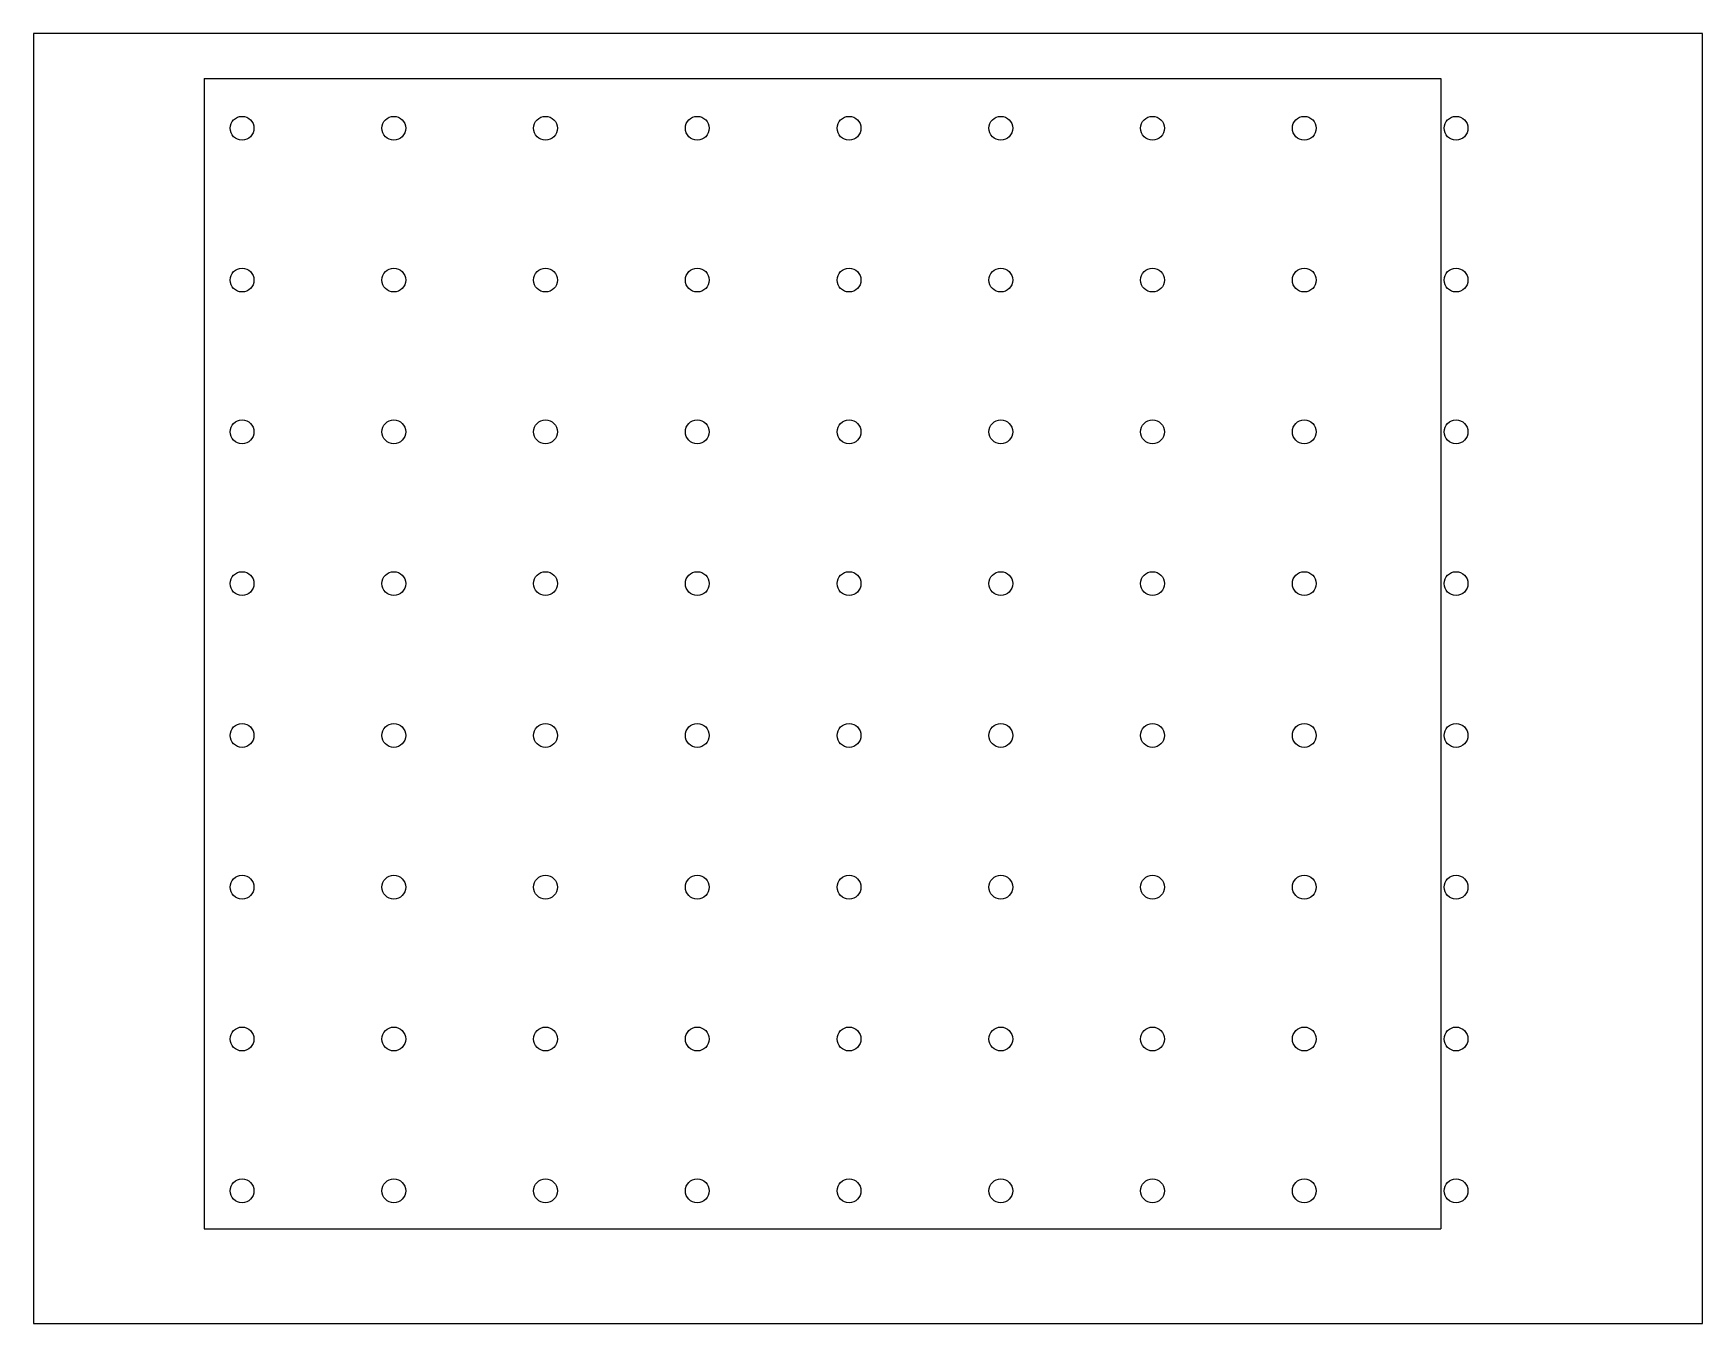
# Model space of a CAD drawing. Header units: inches. Extents: x 0 to 22, y 0 to 17.
import ezdxf

# ---------------------------------------------------------------- set-up
doc = ezdxf.new("R2010")
doc.units = ezdxf.units.IN
doc.header["$MEASUREMENT"] = 0

msp = doc.modelspace()

# ---------------------------------------------------------------- linework, layer by layer
at = {"color": 7, "linetype": 'Continuous', "lineweight": 25}
for p, q in [((22, 17), (0, 17)), ((0, 17), (0, 0)), ((22, 0), (22, 17)), ((0, 0), (22, 0))]:
    msp.add_line(p, q, dxfattribs=at)
at = {"color": 7, "linetype": 'Continuous'}
for p, q in [((2.25, 16.407), (18.549, 16.407)), ((2.25, 16.407), (2.25, 1.25)), ((18.549, 16.407), (18.549, 1.25)), ((2.25, 1.25), (18.549, 1.25))]:
    msp.add_line(p, q, dxfattribs=at)
at = {"color": 7, "linetype": 'Continuous', "lineweight": 25}
for centre in [(2.75, 15.75), (4.75, 15.75), (6.75, 15.75), (8.75, 15.75), (10.75, 15.75), (12.75, 15.75), (14.75, 15.75), (16.75, 15.75), (18.75, 15.75), (2.75, 13.75), (4.75, 13.75), (6.75, 13.75), (8.75, 13.75), (10.75, 13.75), (12.75, 13.75), (14.75, 13.75), (16.75, 13.75), (18.75, 13.75), (2.75, 11.75), (4.75, 11.75), (6.75, 11.75), (8.75, 11.75), (10.75, 11.75), (12.75, 11.75), (14.75, 11.75), (16.75, 11.75), (18.75, 11.75), (2.75, 9.75), (4.75, 9.75), (6.75, 9.75), (8.75, 9.75), (10.75, 9.75), (12.75, 9.75), (14.75, 9.75), (16.75, 9.75), (18.75, 9.75), (2.75, 7.75), (4.75, 7.75), (6.75, 7.75), (8.75, 7.75), (10.75, 7.75), (12.75, 7.75), (14.75, 7.75), (16.75, 7.75), (18.75, 7.75), (2.75, 5.75), (4.75, 5.75), (6.75, 5.75), (8.75, 5.75), (10.75, 5.75), (12.75, 5.75), (14.75, 5.75), (16.75, 5.75), (18.75, 5.75), (2.75, 3.75), (4.75, 3.75), (6.75, 3.75), (8.75, 3.75), (10.75, 3.75), (12.75, 3.75), (14.75, 3.75), (16.75, 3.75), (18.75, 3.75), (2.75, 1.75), (4.75, 1.75), (6.75, 1.75), (8.75, 1.75), (10.75, 1.75), (12.75, 1.75), (14.75, 1.75), (16.75, 1.75), (18.75, 1.75)]:
    msp.add_circle(centre, 0.157, dxfattribs=at)

doc.saveas('drawing.dxf')
